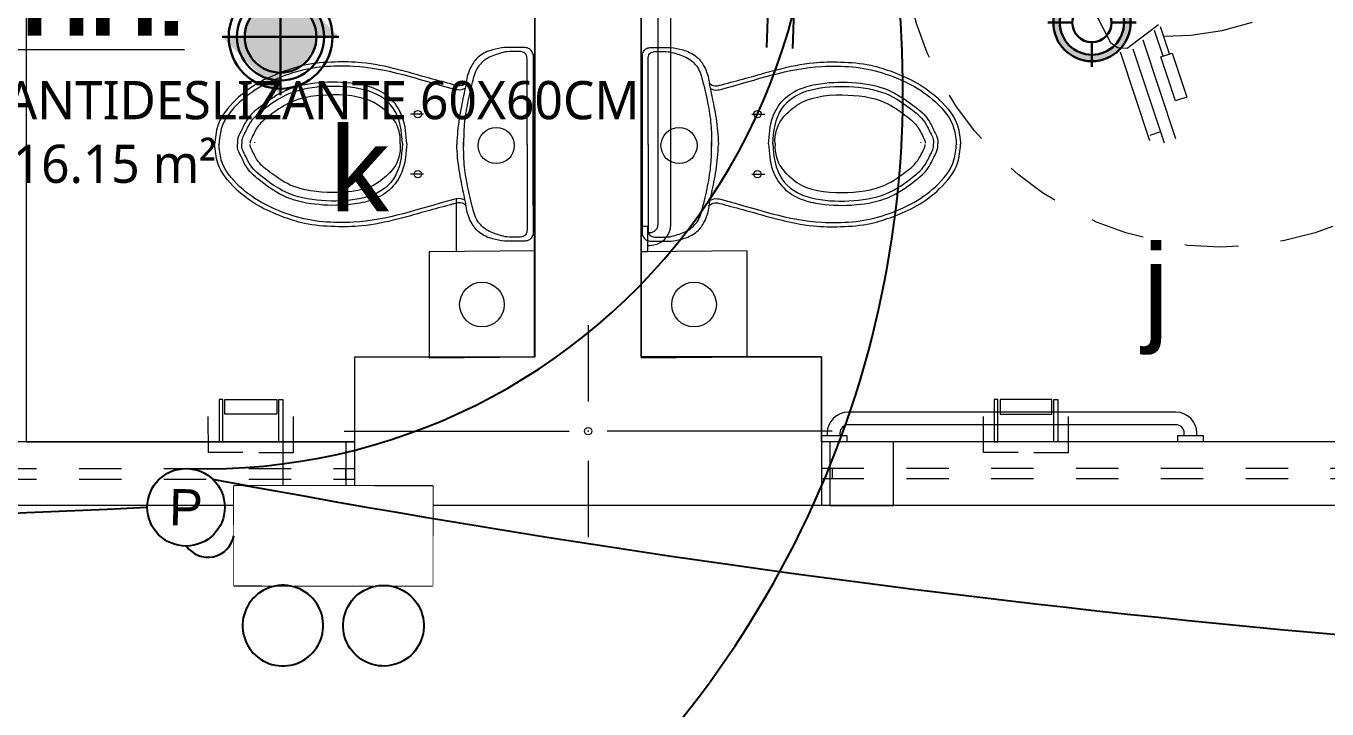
# Model space of a CAD drawing. Header units: metres. Extents: x -17 to 101, y 0 to 79.
# Drawn here: x 19.494 to 22.56, y 22.354 to 23.964 of the extents above; entities that cross this region are included whole.
import ezdxf
from ezdxf.enums import TextEntityAlignment as Align

# ---------------------------------------------------------------- set-up
doc = ezdxf.new("R2010")
doc.units = ezdxf.units.M
doc.set_wipeout_variables(frame=1)
for name, pattern in [('CONTINUA', [0]), ('DASHED2', [0.375, 0.25, -0.125]), ('HIDDEN', [9.525, 6.35, -3.175]), ('HIDDEN2', [0.1875, 0.125, -0.0625])]:
    doc.linetypes.add(name, pattern=pattern)
for name, color, linetype, lineweight in [('ALUMBRADO', 1, 'Continuous', 30), ('Cotas varias El', 253, 'Continuous', 13), ('Emergencia', 20, 'Continuous', 25), ('TOMACORRIENTE', 5, 'HIDDEN2', 30)]:
    doc.layers.add(name, color=color, linetype=linetype, lineweight=lineweight)
doc.styles.add('Santa Rosa 1 50', font='trebuc.ttf')
doc.styles.get("Standard").update_dxf_attribs({"font": 'arial.ttf'})

# ---------------------------------------------------------------- blocks, each defined once
blk = doc.blocks.new('LED')
at = {"layer": 'ALUMBRADO'}
h = blk.add_hatch(color=256, dxfattribs=at)
h.dxf.hatch_style = 1
edge = h.paths.add_edge_path(flags=17)
edge.add_arc((0, 0), 0.1346, 0, 360)
edge = h.paths.add_edge_path()
edge.add_arc((0, 0), 0.1618, 0, 360)
for points in [[(0, 0.1848), (0, 0.0824)], [(-0.1848, 0), (-0.0824, 0)], [(0.0824, 0), (0.1848, 0)], [(0, -0.0824), (0, -0.1848)]]:
    blk.add_lwpolyline(points, dxfattribs=at)
at = {"layer": 'ALUMBRADO', "linetype": 'CONTINUA', "ltscale": 0.003}
for radius in [0.1618, 0.1346, 0.0824]:
    blk.add_circle((0, 0), radius, dxfattribs=at)
blk = doc.blocks.new('Emergencia')
at = {"color": 1, "lineweight": 5}
blk.add_wipeout([(-0.0768, -0.4392), (-0.07, -0.435), (-0.0636, -0.4304), (-0.0575, -0.4252), (-0.0519, -0.4195), (-0.0467, -0.4135), (-0.0421, -0.407), (-0.0379, -0.4002), (-0.0343, -0.3931), (-0.0313, -0.3858), (-0.0288, -0.3782), (-0.027, -0.3704), (-0.0257, -0.3626), (-0.0251, -0.3546), (-0.0252, -0.3467), (-0.0258, -0.3387), (-0.027, -0.3309), (-0.0289, -0.3231), (-0.0314, -0.3156), (-0.0345, -0.3082), (-0.0381, -0.3011), (-0.0423, -0.2943), (-0.0469, -0.2879), (-0.0521, -0.2819), (-0.0578, -0.2762), (-0.0638, -0.2711), (-0.0703, -0.2664), (-0.0771, -0.2623), (-0.0842, -0.2587), (-0.0915, -0.2556), (-0.0991, -0.2532), (-0.1069, -0.2513), (-0.1147, -0.2501), (-0.1227, -0.2495), (-0.1306, -0.2495), (-0.1386, -0.2501), (-0.1464, -0.2514), (-0.1542, -0.2533), (-0.1617, -0.2557), (-0.1691, -0.2588), (-0.1762, -0.2624), (-0.183, -0.2666), (-0.1894, -0.2713), (-0.1954, -0.2765), (-0.2011, -0.2821), (-0.2062, -0.2882), (-0.2109, -0.2946), (-0.215, -0.3014), (-0.2186, -0.3085), (-0.2217, -0.3159), (-0.2241, -0.3235), (-0.226, -0.3312), (-0.2272, -0.3391), (-0.2278, -0.347), (-0.2278, -0.355), (-0.2272, -0.3629), (-0.2259, -0.3708), (-0.224, -0.3785), (-0.2215, -0.3861), (-0.2185, -0.3934), (-0.2149, -0.4005), (-0.2107, -0.4073), (-0.206, -0.4137), (-0.2008, -0.4198), (-0.1952, -0.4254), (-0.1891, -0.4306), (-0.1827, -0.4352), (-0.1759, -0.4394), (-0.1688, -0.443), (-0.1614, -0.446), (-0.1538, -0.4485), (-0.1461, -0.4503), (-0.1382, -0.4515), (-0.1303, -0.4522), (-0.1223, -0.4521), (-0.1144, -0.4515), (-0.1065, -0.4502), (-0.0988, -0.4484), (-0.0912, -0.4459), (-0.0839, -0.4428)], dxfattribs=at).dxf.layer = 'Emergencia'
at = {"layer": 'Emergencia', "color": 240, "true_color": 0xed1f24}
blk.add_lwpolyline([(-0.25, -0.25), (0.25, -0.25), (0.25, 0), (-0.25, 0)], close=True, dxfattribs=at)
at = {"color": 240, "lineweight": 5, "true_color": 0xed1f24}
blk.add_wipeout([(-0.25, -0.25), (0.25, -0.25), (0.25, 0), (-0.25, 0)], dxfattribs=at).dxf.layer = 'Emergencia'
at = {"layer": 'Emergencia', "color": 1}
blk.add_lwpolyline([(-0.0768, -0.4392), (-0.07, -0.435), (-0.0636, -0.4304), (-0.0575, -0.4252), (-0.0519, -0.4195), (-0.0467, -0.4135), (-0.0421, -0.407), (-0.0379, -0.4002), (-0.0343, -0.3931), (-0.0313, -0.3858), (-0.0288, -0.3782), (-0.027, -0.3704), (-0.0257, -0.3626), (-0.0251, -0.3546), (-0.0252, -0.3467), (-0.0258, -0.3387), (-0.027, -0.3309), (-0.0289, -0.3231), (-0.0314, -0.3156), (-0.0345, -0.3082), (-0.0381, -0.3011), (-0.0423, -0.2943), (-0.0469, -0.2879), (-0.0521, -0.2819), (-0.0578, -0.2762), (-0.0638, -0.2711), (-0.0703, -0.2664), (-0.0771, -0.2623), (-0.0842, -0.2587), (-0.0915, -0.2556), (-0.0991, -0.2532), (-0.1069, -0.2513), (-0.1147, -0.2501), (-0.1227, -0.2495), (-0.1306, -0.2495), (-0.1386, -0.2501), (-0.1464, -0.2514), (-0.1542, -0.2533), (-0.1617, -0.2557), (-0.1691, -0.2588), (-0.1762, -0.2624), (-0.183, -0.2666), (-0.1894, -0.2713), (-0.1954, -0.2765), (-0.2011, -0.2821), (-0.2062, -0.2882), (-0.2109, -0.2946), (-0.215, -0.3014), (-0.2186, -0.3085), (-0.2217, -0.3159), (-0.2241, -0.3235), (-0.226, -0.3312), (-0.2272, -0.3391), (-0.2278, -0.347), (-0.2278, -0.355), (-0.2272, -0.3629), (-0.2259, -0.3708), (-0.224, -0.3785), (-0.2215, -0.3861), (-0.2185, -0.3934), (-0.2149, -0.4005), (-0.2107, -0.4073), (-0.206, -0.4137), (-0.2008, -0.4198), (-0.1952, -0.4254), (-0.1891, -0.4306), (-0.1827, -0.4352), (-0.1759, -0.4394), (-0.1688, -0.443), (-0.1614, -0.446), (-0.1538, -0.4485), (-0.1461, -0.4503), (-0.1382, -0.4515), (-0.1303, -0.4522), (-0.1223, -0.4521), (-0.1144, -0.4515), (-0.1065, -0.4502), (-0.0988, -0.4484), (-0.0912, -0.4459), (-0.0839, -0.4428)], close=True, dxfattribs=at)
at = {"color": 1, "lineweight": 5}
blk.add_wipeout([(0.0768, -0.4392), (0.07, -0.435), (0.0636, -0.4304), (0.0575, -0.4252), (0.0519, -0.4195), (0.0467, -0.4135), (0.0421, -0.407), (0.0379, -0.4002), (0.0343, -0.3931), (0.0313, -0.3858), (0.0288, -0.3782), (0.027, -0.3704), (0.0257, -0.3626), (0.0251, -0.3546), (0.0252, -0.3467), (0.0258, -0.3387), (0.027, -0.3309), (0.0289, -0.3231), (0.0314, -0.3156), (0.0345, -0.3082), (0.0381, -0.3011), (0.0423, -0.2943), (0.0469, -0.2879), (0.0521, -0.2819), (0.0578, -0.2762), (0.0638, -0.2711), (0.0703, -0.2664), (0.0771, -0.2623), (0.0842, -0.2587), (0.0915, -0.2556), (0.0991, -0.2532), (0.1069, -0.2513), (0.1147, -0.2501), (0.1227, -0.2495), (0.1306, -0.2495), (0.1386, -0.2501), (0.1464, -0.2514), (0.1542, -0.2533), (0.1617, -0.2557), (0.1691, -0.2588), (0.1762, -0.2624), (0.183, -0.2666), (0.1894, -0.2713), (0.1954, -0.2765), (0.2011, -0.2821), (0.2062, -0.2882), (0.2109, -0.2946), (0.215, -0.3014), (0.2186, -0.3085), (0.2217, -0.3159), (0.2241, -0.3235), (0.226, -0.3312), (0.2272, -0.3391), (0.2278, -0.347), (0.2278, -0.355), (0.2272, -0.3629), (0.2259, -0.3708), (0.224, -0.3785), (0.2215, -0.3861), (0.2185, -0.3934), (0.2149, -0.4005), (0.2107, -0.4073), (0.206, -0.4137), (0.2008, -0.4198), (0.1952, -0.4254), (0.1891, -0.4306), (0.1827, -0.4352), (0.1759, -0.4394), (0.1688, -0.443), (0.1614, -0.446), (0.1538, -0.4485), (0.1461, -0.4503), (0.1382, -0.4515), (0.1303, -0.4522), (0.1223, -0.4521), (0.1144, -0.4515), (0.1065, -0.4502), (0.0988, -0.4484), (0.0912, -0.4459), (0.0839, -0.4428)], dxfattribs=at).dxf.layer = 'Emergencia'
at = {"layer": 'Emergencia', "color": 1}
blk.add_lwpolyline([(0.0768, -0.4392), (0.07, -0.435), (0.0636, -0.4304), (0.0575, -0.4252), (0.0519, -0.4195), (0.0467, -0.4135), (0.0421, -0.407), (0.0379, -0.4002), (0.0343, -0.3931), (0.0313, -0.3858), (0.0288, -0.3782), (0.027, -0.3704), (0.0257, -0.3626), (0.0251, -0.3546), (0.0252, -0.3467), (0.0258, -0.3387), (0.027, -0.3309), (0.0289, -0.3231), (0.0314, -0.3156), (0.0345, -0.3082), (0.0381, -0.3011), (0.0423, -0.2943), (0.0469, -0.2879), (0.0521, -0.2819), (0.0578, -0.2762), (0.0638, -0.2711), (0.0703, -0.2664), (0.0771, -0.2623), (0.0842, -0.2587), (0.0915, -0.2556), (0.0991, -0.2532), (0.1069, -0.2513), (0.1147, -0.2501), (0.1227, -0.2495), (0.1306, -0.2495), (0.1386, -0.2501), (0.1464, -0.2514), (0.1542, -0.2533), (0.1617, -0.2557), (0.1691, -0.2588), (0.1762, -0.2624), (0.183, -0.2666), (0.1894, -0.2713), (0.1954, -0.2765), (0.2011, -0.2821), (0.2062, -0.2882), (0.2109, -0.2946), (0.215, -0.3014), (0.2186, -0.3085), (0.2217, -0.3159), (0.2241, -0.3235), (0.226, -0.3312), (0.2272, -0.3391), (0.2278, -0.347), (0.2278, -0.355), (0.2272, -0.3629), (0.2259, -0.3708), (0.224, -0.3785), (0.2215, -0.3861), (0.2185, -0.3934), (0.2149, -0.4005), (0.2107, -0.4073), (0.206, -0.4137), (0.2008, -0.4198), (0.1952, -0.4254), (0.1891, -0.4306), (0.1827, -0.4352), (0.1759, -0.4394), (0.1688, -0.443), (0.1614, -0.446), (0.1538, -0.4485), (0.1461, -0.4503), (0.1382, -0.4515), (0.1303, -0.4522), (0.1223, -0.4521), (0.1144, -0.4515), (0.1065, -0.4502), (0.0988, -0.4484), (0.0912, -0.4459), (0.0839, -0.4428)], close=True, dxfattribs=at)
blk = doc.blocks.new('LED PASILLO')
at = {"layer": 'ALUMBRADO'}
h = blk.add_hatch(color=202, dxfattribs=at)
h.dxf.hatch_style = 1
edge = h.paths.add_edge_path()
edge.add_line((0, 0.1376), (0, -0.1376))
edge.add_line((-0.1376, 0), (0.1376, 0))
edge = h.paths.add_edge_path()
edge.add_line((0, 0), (0, 0.0845))
edge.add_arc((0, 0), 0.0845, 90, 180)
edge.add_line((-0.0845, 0), (0, 0))
edge = h.paths.add_edge_path()
edge.add_line((0.0845, 0), (0, 0))
edge.add_line((0, 0), (0, -0.0845))
edge.add_arc((0, 0), 0.0845, 270, 360)
at = {"layer": 'ALUMBRADO', "color": 202}
for points in [[(0, 0.1376), (0, -0.1376)], [(-0.1376, 0), (0.1376, 0)]]:
    blk.add_lwpolyline(points, dxfattribs=at)
for radius in [0.1222, 0.1028, 0.0845]:
    blk.add_circle((0, 0), radius, dxfattribs=at)

msp = doc.modelspace()

# ---------------------------------------------------------------- linework, layer by layer
at = {"color": 7, "ltscale": 0.0005}
msp.add_circle((19.8708, 22.8294), 0.0913, dxfattribs=at)
at = {"layer": 'ALUMBRADO', "color": 114, "lineweight": 25}
for points in [[(21.2399, 23.913), (21.2523, 24.2717)], [(21.3012, 23.9107), (21.3136, 24.2694)]]:
    msp.add_lwpolyline(points, dxfattribs=at)
at = {"layer": 'ALUMBRADO', "lineweight": 25}
msp.add_arc((19.1946, 23.8128), 2.366, 280.7389, 27.1625, dxfattribs=at)
at = {"layer": 'ALUMBRADO', "linetype": 'CONTINUA', "lineweight": 25}
for centre, radius, start, end in [((19.9155, 24.3517), 1.4317, 268.4722, 20.3383), ((12.5979, 181.0255), 158.359, 268.211237, 272.599244)]:
    msp.add_arc(centre, radius, start, end, dxfattribs=at)
at = {"layer": 'Cotas varias El'}
for p, q in [((20.9836, 23.4968), (20.9836, 24.2683)), ((21.0136, 23.4968), (21.0136, 24.2683)), ((20.6657, 23.9135), (20.6215, 23.9135)), ((20.6657, 23.9135), (20.6657, 23.9135)), ((20.6887, 23.8973), (20.6887, 23.4727)), ((20.9461, 23.8973), (20.9461, 23.4727)), ((20.9691, 23.9135), (20.9691, 23.9135)), ((20.9691, 23.9135), (21.0132, 23.9135)), ((20.6748, 23.685), (20.6748, 23.8864)), ((20.96, 23.685), (20.96, 23.8864)), ((20.6887, 23.5415), (20.6887, 23.7834)), ((20.9461, 23.5415), (20.9461, 23.7834)), ((20.4305, 23.7563), (20.3996, 23.7563)), ((21.2043, 23.7563), (21.2352, 23.7563)), ((20.6748, 23.685), (20.6748, 23.4837)), ((20.96, 23.685), (20.96, 23.4837)), ((20.4305, 23.6146), (20.3996, 23.6146)), ((21.2043, 23.6146), (21.2352, 23.6146)), ((20.9586, 23.4768), (20.9636, 23.4768)), ((20.6657, 23.4565), (20.6215, 23.4565)), ((20.9586, 23.4468), (20.9636, 23.4468)), ((20.9691, 23.4565), (21.0132, 23.4565)), ((22.2036, 23.0539), (21.4321, 23.0539)), ((21.3821, 23.0039), (21.3821, 22.9989)), ((21.4121, 23.0039), (21.4121, 22.9989)), ((22.2036, 23.0239), (21.4321, 23.0239)), ((22.2236, 22.9989), (22.2236, 23.0039)), ((22.2536, 22.9989), (22.2536, 23.0039))]:
    msp.add_line(p, q, dxfattribs=at)
at = {"layer": 'Cotas varias El', "linetype": 'HIDDEN', "ltscale": 1.5}
for p, q in [((22.011, 23.9988), (22.0501, 23.9252)), ((22.0891, 23.9116), (22.1626, 23.9673)), ((22.1738, 23.8927), (22.1538, 23.953)), ((22.1891, 23.8985), (22.168, 23.9622)), ((22.2395, 23.9422), (22.313, 23.9531)), ((22.313, 23.9531), (22.3849, 23.9727)), ((22.0501, 23.9252), (22.0665, 23.9134)), ((22.2039, 23.698), (22.1267, 23.9304)), ((22.1753, 23.94), (22.2395, 23.9422)), ((22.0665, 23.9134), (22.0891, 23.9116)), ((22.0725, 23.9034), (22.142, 23.6944)), ((22.1026, 23.9104), (22.1762, 23.6887)), ((22.1684, 23.8909), (22.195, 23.8997)), ((22.2028, 23.7873), (22.1684, 23.8909)), ((22.195, 23.8997), (22.2294, 23.7961)), ((22.2294, 23.7961), (22.2028, 23.7873)), ((22.1434, 23.7065), (22.1663, 23.7141))]:
    msp.add_line(p, q, dxfattribs=at)
at = {"layer": 'Cotas varias El', "linetype": 'Continuous', "ltscale": 0.2}
msp.add_line((20.5086, 23.4323), (20.5086, 23.5566), dxfattribs=at)
at = {"layer": 'Cotas varias El', "linetype": 'Continuous'}
for p, q in [((20.8186, 23.2589), (20.8186, 23.0789)), ((20.2436, 23.0089), (20.7736, 23.0089)), ((21.3936, 23.0089), (20.8636, 23.0089)), ((20.2686, 22.9839), (16.6186, 22.9839)), ((23.0686, 22.9839), (21.3686, 22.9839)), ((20.8186, 22.9389), (20.8186, 22.7589)), ((20.2686, 22.8339), (16.6186, 22.8339)), ((20.2686, 22.8339), (16.6186, 22.8339)), ((23.0686, 22.8339), (21.3686, 22.8339))]:
    msp.add_line(p, q, dxfattribs=at)
at = {"layer": 'Cotas varias El', "linetype": 'DASHED2', "ltscale": 0.3}
for p, q in [((16.6186, 22.9208), (20.2686, 22.9208)), ((21.3686, 22.922), (23.0686, 22.922)), ((16.6186, 22.8957), (20.2686, 22.8957)), ((21.3686, 22.897), (23.0686, 22.897))]:
    msp.add_line(p, q, dxfattribs=at)
at = {"layer": 'Cotas varias El', "linetype": 'DASHED2'}
for p, q in [((20.2467, 22.9208), (20.2467, 22.8958)), ((21.3936, 22.922), (21.3936, 22.897))]:
    msp.add_line(p, q, dxfattribs=at)
at = {"layer": 'Cotas varias El', "linetype": 'Continuous'}
msp.add_lwpolyline([(20.6936, 25.0839), (20.9436, 25.0839), (20.9436, 23.1839), (21.3686, 23.1839), (21.3686, 22.8339), (20.2686, 22.8339), (20.2686, 23.1839), (20.6936, 23.184)], close=True, dxfattribs=at)
at = {"layer": 'Cotas varias El'}
msp.add_lwpolyline([(20.2686, 22.9839), (20.2686, 23.1839), (20.6927, 23.184), (20.6936, 25.0839), (20.9436, 25.0839), (20.9436, 23.1839), (21.3686, 23.1839), (21.3686, 22.9839)], dxfattribs=at)
for points in [[(20.6935, 24.9339), (19.4936, 24.9339), (19.4936, 22.9839), (20.2686, 22.984), (20.2686, 22.984), (20.2686, 23.1839), (20.6918, 23.184)], [(20.9436, 24.9339), (23.0686, 24.9339), (23.0686, 22.9839), (21.3686, 22.9839), (21.3686, 23.1839), (20.9436, 23.184)], [(20.9586, 23.4318), (20.9436, 23.4318), (20.9436, 23.4918), (20.9586, 23.4918)], [(20.4436, 23.1817), (20.6936, 23.184), (20.6936, 23.434), (20.4436, 23.4317)], [(20.9436, 23.1818), (21.1937, 23.184), (21.1937, 23.434), (20.9436, 23.4318)], [(19.9486, 22.9839), (19.9576, 22.9839), (19.9576, 23.0839), (19.9486, 23.0839)], [(19.9626, 23.0489), (19.9626, 23.0839), (20.0846, 23.0839), (20.0846, 23.0489)], [(20.0986, 22.9839), (20.0896, 22.9839), (20.0896, 23.0839), (20.0986, 23.0839)], [(21.7755, 22.9839), (21.7845, 22.9839), (21.7845, 23.0839), (21.7755, 23.0839)], [(21.9115, 23.0489), (21.9115, 23.0839), (21.7895, 23.0839), (21.7895, 23.0489)], [(21.9255, 22.9839), (21.9165, 22.9839), (21.9165, 23.0839), (21.9255, 23.0839)], [(21.4286, 22.9989), (21.4286, 22.9839), (21.3686, 22.9839), (21.3686, 22.9989)], [(22.2686, 22.9989), (22.2686, 22.9839), (22.2086, 22.9839), (22.2086, 22.9989)], [(20.0986, 22.9839), (20.0986, 22.8339), (20.2486, 22.8339), (20.2486, 22.9839)], [(21.3886, 22.9839), (21.3886, 22.8339), (21.5386, 22.8339), (21.5386, 22.9839)]]:
    msp.add_lwpolyline(points, close=True, dxfattribs=at)
at = {"layer": 'Cotas varias El', "linetype": 'HIDDEN', "ltscale": 0.1}
for points in [[(20.005, 22.9588), (19.9234, 22.9588), (19.9233, 23.0432)], [(20.0422, 22.9588), (20.1238, 22.9588), (20.1239, 23.0432)], [(21.832, 22.9588), (21.7504, 22.9588), (21.7503, 23.0432)], [(21.8691, 22.9588), (21.9507, 22.9588), (21.9508, 23.0432)]]:
    msp.add_lwpolyline(points, dxfattribs=at)
at = {"layer": 'Cotas varias El', "linetype": 'HIDDEN', "ltscale": 0.02}
msp.add_circle((22.3089, 24.1929), 0.75, dxfattribs=at)
at = {"layer": 'Cotas varias El'}
for centre, radius in [((20.417, 23.7563), 0.00872), ((21.2178, 23.7563), 0.00872), ((20.602, 23.682), 0.0425), ((21.0328, 23.682), 0.0425), ((20.417, 23.6146), 0.00872), ((21.2178, 23.6146), 0.00872), ((20.5682, 23.3074), 0.0526), ((21.0682, 23.3074), 0.0526)]:
    msp.add_circle(centre, radius, dxfattribs=at)
at = {"layer": 'Cotas varias El', "linetype": 'Continuous'}
msp.add_circle((20.8186, 23.0089), 0.00871, dxfattribs=at)
at = {"layer": 'Cotas varias El'}
for centre, radius, start, end in [((20.9636, 23.4968), 0.05, 270.018, 0), ((20.9636, 23.4968), 0.02, 270.018, 0), ((21.4321, 23.0039), 0.05, 90, 180), ((22.2036, 23.0039), 0.05, 0.018, 90), ((21.4321, 23.0039), 0.02, 90, 180), ((22.2036, 23.0039), 0.02, 0.018, 90)]:
    msp.add_arc(centre, radius, start, end, dxfattribs=at)
for points in [[(20.6748, 23.8864), (20.6712, 23.8985), (20.6624, 23.9032), (20.6507, 23.9035), (20.6275, 23.9034), (20.6097, 23.8991), (20.5788, 23.8863), (20.5588, 23.8669), (20.5455, 23.8311), (20.5332, 23.7765), (20.5262, 23.7257), (20.5251, 23.6796)], [(20.6215, 23.9135), (20.5932, 23.9078), (20.5623, 23.8928), (20.5442, 23.8712), (20.5317, 23.8355), (20.5299, 23.8234)], [(20.6887, 23.8973), (20.6843, 23.906), (20.6752, 23.9122), (20.6657, 23.9135)], [(20.9461, 23.8973), (20.9505, 23.906), (20.9596, 23.9122), (20.9691, 23.9135)], [(20.96, 23.8864), (20.9636, 23.8985), (20.9723, 23.9032), (20.9841, 23.9035), (21.0072, 23.9034), (21.0251, 23.8991), (21.056, 23.8863), (21.076, 23.8669), (21.0892, 23.8311), (21.1016, 23.7765), (21.1085, 23.7257), (21.1096, 23.6796)], [(21.0132, 23.9135), (21.0416, 23.9078), (21.0724, 23.8928), (21.0906, 23.8712), (21.1031, 23.8355), (21.1048, 23.8234)], [(20.5013, 23.8256), (20.4445, 23.8408), (20.3691, 23.8615), (20.2848, 23.8773), (20.2212, 23.879), (20.1498, 23.8714), (20.0983, 23.8556), (20.0406, 23.8292), (19.9877, 23.7893), (19.9458, 23.7292), (19.9381, 23.6844)], [(21.1335, 23.8256), (21.1903, 23.8408), (21.2657, 23.8615), (21.35, 23.8773), (21.4135, 23.879), (21.485, 23.8714), (21.5365, 23.8556), (21.5941, 23.8292), (21.6471, 23.7893), (21.689, 23.7292), (21.6966, 23.6844)], [(20.391, 23.6863), (20.3814, 23.7477), (20.355, 23.7905), (20.3144, 23.8165), (20.2687, 23.828), (20.184, 23.8299), (20.1085, 23.8128), (20.0467, 23.7744), (20.0145, 23.743), (20.0005, 23.716), (19.9921, 23.6949), (19.9921, 23.6863)], [(20.5308, 23.8297), (20.5213, 23.8237), (20.5013, 23.8256)], [(21.104, 23.8297), (21.1135, 23.8237), (21.1335, 23.8256)], [(21.2438, 23.6863), (21.2534, 23.7477), (21.2797, 23.7905), (21.3204, 23.8165), (21.366, 23.828), (21.4508, 23.8299), (21.5262, 23.8128), (21.588, 23.7744), (21.6203, 23.743), (21.6343, 23.716), (21.6426, 23.6949), (21.6426, 23.6863)], [(20.5013, 23.5444), (20.4445, 23.5292), (20.3691, 23.5085), (20.2848, 23.4928), (20.2212, 23.491), (20.1498, 23.4987), (20.0983, 23.5144), (20.0406, 23.5408), (19.9877, 23.5807), (19.9458, 23.6408), (19.9381, 23.6856)], [(20.391, 23.6863), (20.3814, 23.6249), (20.355, 23.5822), (20.3144, 23.5561), (20.2687, 23.5446), (20.184, 23.5428), (20.1085, 23.5598), (20.0467, 23.5983), (20.0145, 23.6297), (20.0005, 23.6566), (19.9921, 23.6777), (19.9921, 23.6863)], [(20.6748, 23.4837), (20.6712, 23.4716), (20.6624, 23.4669), (20.6507, 23.4665), (20.6275, 23.4666), (20.6097, 23.4709), (20.5788, 23.4838), (20.5588, 23.5031), (20.5455, 23.5389), (20.5332, 23.5935), (20.5262, 23.6443), (20.5251, 23.6904)], [(20.96, 23.4837), (20.9636, 23.4716), (20.9723, 23.4669), (20.9841, 23.4665), (21.0072, 23.4666), (21.0251, 23.4709), (21.056, 23.4838), (21.076, 23.5031), (21.0892, 23.5389), (21.1016, 23.5935), (21.1085, 23.6443), (21.1096, 23.6904)], [(21.1335, 23.5444), (21.1903, 23.5292), (21.2657, 23.5085), (21.35, 23.4928), (21.4135, 23.491), (21.485, 23.4987), (21.5365, 23.5144), (21.5941, 23.5408), (21.6471, 23.5807), (21.689, 23.6408), (21.6966, 23.6856)], [(21.2438, 23.6863), (21.2534, 23.6249), (21.2797, 23.5822), (21.3204, 23.5561), (21.366, 23.5446), (21.4508, 23.5428), (21.5262, 23.5598), (21.588, 23.5983), (21.6203, 23.6297), (21.6343, 23.6566), (21.6426, 23.6777), (21.6426, 23.6863)], [(20.5308, 23.5403), (20.5213, 23.5464), (20.5013, 23.5444)], [(20.6215, 23.4565), (20.5932, 23.4623), (20.5623, 23.4772), (20.5442, 23.4988), (20.5317, 23.5345), (20.5299, 23.5467)], [(21.0132, 23.4565), (21.0416, 23.4623), (21.0724, 23.4772), (21.0906, 23.4988), (21.1031, 23.5345), (21.1048, 23.5467)], [(21.104, 23.5403), (21.1135, 23.5464), (21.1335, 23.5444)], [(20.6887, 23.4727), (20.6843, 23.464), (20.6752, 23.4578), (20.6657, 23.4565)], [(20.9461, 23.4727), (20.9505, 23.464), (20.9596, 23.4578), (20.9691, 23.4565)]]:
    msp.add_spline(points, degree=3, dxfattribs=at)
for points, knots in [([(20.4987, 23.816), (20.4208, 23.8365), (20.3441, 23.8647), (20.2174, 23.8711), (20.1685, 23.8684), (20.0769, 23.8387), (20.0331, 23.8179), (19.9778, 23.7666), (19.9606, 23.7455), (19.9506, 23.71), (19.9494, 23.697), (19.9481, 23.6835)], [0, 0, 0, 0, 0.2415423, 0.2415423, 0.3894741, 0.3894741, 0.5374058, 0.5374058, 0.6202058, 0.6202058, 0.6604256, 0.6604256, 0.6604256, 0.6604256]), ([(21.136, 23.816), (21.2139, 23.8365), (21.2907, 23.8647), (21.4174, 23.8711), (21.4663, 23.8684), (21.5579, 23.8387), (21.6017, 23.8179), (21.6569, 23.7666), (21.6742, 23.7455), (21.6841, 23.71), (21.6854, 23.697), (21.6867, 23.6835)], [0, 0, 0, 0, 0.2415423, 0.2415423, 0.3894741, 0.3894741, 0.5374058, 0.5374058, 0.6202058, 0.6202058, 0.6604256, 0.6604256, 0.6604256, 0.6604256]), ([(20.381, 23.6856), (20.3789, 23.7165), (20.3755, 23.7455), (20.3441, 23.7924), (20.3182, 23.8068), (20.2616, 23.8208), (20.2314, 23.8225), (20.1714, 23.8196), (20.141, 23.8153), (20.0908, 23.7948), (20.0687, 23.779), (20.034, 23.7516), (20.0241, 23.7415), (20.0124, 23.7179), (20.0064, 23.707), (20.0019, 23.6953), (20.0018, 23.6926), (20.0021, 23.6869)], [0, 0, 0, 0, 0.0918784, 0.0918784, 0.1837568, 0.1837568, 0.2756352, 0.2756352, 0.3675136, 0.3675136, 0.4494196, 0.4494196, 0.5014493, 0.5014493, 0.5321754, 0.5321754, 0.5492979, 0.5492979, 0.5492979, 0.5492979]), ([(20.3756, 23.6863), (20.3781, 23.7345), (20.3503, 23.7585), (20.2977, 23.796), (20.2572, 23.8019), (20.1815, 23.8012), (20.1455, 23.7968), (20.0986, 23.7754), (20.0806, 23.7628), (20.0504, 23.7391), (20.0429, 23.7321), (20.0333, 23.7159), (20.027, 23.7032), (20.0227, 23.6936), (20.0221, 23.6919), (20.022, 23.6917)], [0, 0, 0, 0, 0.1299393, 0.1299393, 0.2598787, 0.2598787, 0.374754, 0.374754, 0.445792, 0.445792, 0.4942707, 0.4942707, 0.5266072, 0.5266072, 0.535214, 0.535214, 0.535214, 0.535214]), ([(20.5285, 23.8168), (20.5229, 23.8142), (20.5162, 23.8124), (20.5061, 23.8138), (20.5021, 23.815), (20.4985, 23.816)], [0.00789381, 0.00789381, 0.00789381, 0.00789381, 0.02102845, 0.02102845, 0.03137898, 0.03137898, 0.03137898, 0.03137898]), ([(20.5299, 23.8234), (20.5264, 23.8071), (20.5189, 23.7719), (20.511, 23.7257), (20.5095, 23.6957), (20.5091, 23.685)], [0, 0, 0, 0, 0.0500478, 0.1080759, 0.1401372, 0.1401372, 0.1401372, 0.1401372]), ([(21.1048, 23.8234), (21.1083, 23.8071), (21.1159, 23.7719), (21.1238, 23.7257), (21.1253, 23.6957), (21.1257, 23.685)], [0, 0, 0, 0, 0.0500478, 0.1080759, 0.1401372, 0.1401372, 0.1401372, 0.1401372]), ([(21.1062, 23.8168), (21.1119, 23.8142), (21.1185, 23.8124), (21.1287, 23.8138), (21.1327, 23.815), (21.1363, 23.816)], [0.00789381, 0.00789381, 0.00789381, 0.00789381, 0.02102845, 0.02102845, 0.03137898, 0.03137898, 0.03137898, 0.03137898]), ([(21.2537, 23.6856), (21.2558, 23.7165), (21.2593, 23.7455), (21.2907, 23.7924), (21.3166, 23.8068), (21.3731, 23.8208), (21.4034, 23.8225), (21.4633, 23.8196), (21.4938, 23.8153), (21.544, 23.7948), (21.5661, 23.779), (21.6008, 23.7516), (21.6107, 23.7415), (21.6223, 23.7179), (21.6283, 23.707), (21.6328, 23.6953), (21.633, 23.6926), (21.6326, 23.6869)], [0, 0, 0, 0, 0.0918784, 0.0918784, 0.1837568, 0.1837568, 0.2756352, 0.2756352, 0.3675136, 0.3675136, 0.4494196, 0.4494196, 0.5014493, 0.5014493, 0.5321754, 0.5321754, 0.5492979, 0.5492979, 0.5492979, 0.5492979]), ([(21.2591, 23.6863), (21.2566, 23.7345), (21.2845, 23.7585), (21.3371, 23.796), (21.3775, 23.8019), (21.4533, 23.8012), (21.4893, 23.7968), (21.5361, 23.7754), (21.5542, 23.7628), (21.5844, 23.7391), (21.5919, 23.7321), (21.6014, 23.7159), (21.6077, 23.7032), (21.612, 23.6936), (21.6127, 23.6919), (21.6128, 23.6917)], [0, 0, 0, 0, 0.1299393, 0.1299393, 0.2598787, 0.2598787, 0.374754, 0.374754, 0.445792, 0.445792, 0.4942707, 0.4942707, 0.5266072, 0.5266072, 0.535214, 0.535214, 0.535214, 0.535214]), ([(20.4987, 23.5541), (20.4208, 23.5336), (20.3441, 23.5054), (20.2174, 23.4989), (20.1685, 23.5016), (20.0769, 23.5313), (20.0331, 23.5521), (19.9778, 23.6035), (19.9606, 23.6246), (19.9506, 23.66), (19.9494, 23.673), (19.9481, 23.6865)], [0, 0, 0, 0, 0.2415423, 0.2415423, 0.3894741, 0.3894741, 0.5374058, 0.5374058, 0.6202058, 0.6202058, 0.6604256, 0.6604256, 0.6604256, 0.6604256]), ([(20.381, 23.687), (20.3789, 23.6561), (20.3755, 23.6271), (20.3441, 23.5803), (20.3182, 23.5658), (20.2616, 23.5519), (20.2314, 23.5502), (20.1714, 23.553), (20.141, 23.5574), (20.0908, 23.5778), (20.0687, 23.5936), (20.034, 23.6211), (20.0241, 23.6312), (20.0124, 23.6547), (20.0064, 23.6657), (20.0019, 23.6774), (20.0018, 23.68), (20.0021, 23.6858)], [0, 0, 0, 0, 0.0918784, 0.0918784, 0.1837568, 0.1837568, 0.2756352, 0.2756352, 0.3675136, 0.3675136, 0.4494196, 0.4494196, 0.5014493, 0.5014493, 0.5321754, 0.5321754, 0.5492979, 0.5492979, 0.5492979, 0.5492979]), ([(20.3756, 23.6863), (20.3781, 23.6382), (20.3503, 23.6142), (20.2977, 23.5766), (20.2572, 23.5708), (20.1815, 23.5715), (20.1455, 23.5758), (20.0986, 23.5973), (20.0806, 23.6098), (20.0504, 23.6335), (20.0429, 23.6406), (20.0333, 23.6568), (20.027, 23.6694), (20.0227, 23.679), (20.0221, 23.6808), (20.022, 23.681)], [0, 0, 0, 0, 0.1299393, 0.1299393, 0.2598787, 0.2598787, 0.374754, 0.374754, 0.445792, 0.445792, 0.4942707, 0.4942707, 0.5266072, 0.5266072, 0.535214, 0.535214, 0.535214, 0.535214]), ([(20.5299, 23.5467), (20.5264, 23.563), (20.5189, 23.5982), (20.511, 23.6443), (20.5095, 23.6743), (20.5091, 23.685)], [0, 0, 0, 0, 0.0500478, 0.1080759, 0.1401372, 0.1401372, 0.1401372, 0.1401372]), ([(21.1048, 23.5467), (21.1083, 23.563), (21.1159, 23.5982), (21.1238, 23.6443), (21.1253, 23.6743), (21.1257, 23.685)], [0, 0, 0, 0, 0.0500478, 0.1080759, 0.1401372, 0.1401372, 0.1401372, 0.1401372]), ([(21.136, 23.5541), (21.2139, 23.5336), (21.2907, 23.5054), (21.4174, 23.4989), (21.4663, 23.5016), (21.5579, 23.5313), (21.6017, 23.5521), (21.6569, 23.6035), (21.6742, 23.6246), (21.6841, 23.66), (21.6854, 23.673), (21.6867, 23.6865)], [0, 0, 0, 0, 0.2415423, 0.2415423, 0.3894741, 0.3894741, 0.5374058, 0.5374058, 0.6202058, 0.6202058, 0.6604256, 0.6604256, 0.6604256, 0.6604256]), ([(21.2537, 23.687), (21.2558, 23.6561), (21.2593, 23.6271), (21.2907, 23.5803), (21.3166, 23.5658), (21.3731, 23.5519), (21.4034, 23.5502), (21.4633, 23.553), (21.4938, 23.5574), (21.544, 23.5778), (21.5661, 23.5936), (21.6008, 23.6211), (21.6107, 23.6312), (21.6223, 23.6547), (21.6283, 23.6657), (21.6328, 23.6774), (21.633, 23.68), (21.6326, 23.6858)], [0, 0, 0, 0, 0.0918784, 0.0918784, 0.1837568, 0.1837568, 0.2756352, 0.2756352, 0.3675136, 0.3675136, 0.4494196, 0.4494196, 0.5014493, 0.5014493, 0.5321754, 0.5321754, 0.5492979, 0.5492979, 0.5492979, 0.5492979]), ([(21.2591, 23.6863), (21.2566, 23.6382), (21.2845, 23.6142), (21.3371, 23.5766), (21.3775, 23.5708), (21.4533, 23.5715), (21.4893, 23.5758), (21.5361, 23.5973), (21.5542, 23.6098), (21.5844, 23.6335), (21.5919, 23.6406), (21.6014, 23.6568), (21.6077, 23.6694), (21.612, 23.679), (21.6127, 23.6808), (21.6128, 23.681)], [0, 0, 0, 0, 0.1299393, 0.1299393, 0.2598787, 0.2598787, 0.374754, 0.374754, 0.445792, 0.445792, 0.4942707, 0.4942707, 0.5266072, 0.5266072, 0.535214, 0.535214, 0.535214, 0.535214]), ([(20.5285, 23.5532), (20.5229, 23.5558), (20.5162, 23.5577), (20.5061, 23.5562), (20.5021, 23.555), (20.4985, 23.554)], [0.00789381, 0.00789381, 0.00789381, 0.00789381, 0.02102845, 0.02102845, 0.03137898, 0.03137898, 0.03137898, 0.03137898]), ([(21.1062, 23.5532), (21.1119, 23.5558), (21.1185, 23.5577), (21.1287, 23.5562), (21.1327, 23.555), (21.1363, 23.554)], [0.00789381, 0.00789381, 0.00789381, 0.00789381, 0.02102845, 0.02102845, 0.03137898, 0.03137898, 0.03137898, 0.03137898])]:
    msp.add_open_spline(points, degree=3, knots=knots, dxfattribs=at)
for points in [[(20.022, 23.6917), (20.022, 23.6915), (20.022, 23.6903), (20.0221, 23.6879)], [(20.022, 23.681), (20.022, 23.6812), (20.022, 23.6823), (20.0221, 23.6847)], [(20.032, 23.6898), (20.032, 23.6895), (20.032, 23.689), (20.0321, 23.6885)], [(21.6028, 23.6898), (21.6027, 23.6895), (21.6027, 23.689), (21.6027, 23.6885)], [(21.6128, 23.6917), (21.6128, 23.6915), (21.6128, 23.6903), (21.6127, 23.6879)], [(21.6128, 23.681), (21.6128, 23.6812), (21.6128, 23.6823), (21.6127, 23.6847)]]:
    msp.add_open_spline(points, degree=3, dxfattribs=at)
for p in [(20.6887, 23.6853), (20.9461, 23.6853)]:
    msp.add_point(p, dxfattribs=at)
at = {"layer": 'Cotas varias El', "linetype": 'Continuous'}
msp.add_point((20.8186, 23.0089), dxfattribs=at)

# ---------------------------------------------------------------- block references
at = {"layer": 'ALUMBRADO', "lineweight": 25, "xscale": 0.5625, "yscale": 0.5625, "zscale": 0.5625}
msp.add_blockref('LED', (22.0061, 23.9719), dxfattribs=at)
at = {"layer": 'TOMACORRIENTE', "lineweight": 25}
msp.add_blockref('LED PASILLO', (20.0936, 23.9383), dxfattribs=at)

# ---------------------------------------------------------------- texts
at = {"color": 7}
msp.add_attdef('P', text='P', height=0.0855, rotation=358.9657, dxfattribs=at).set_placement((19.8708, 22.8294), align=Align.MIDDLE_CENTER)
at = {"layer": 'ALUMBRADO', "color": 102, "lineweight": 25}
for s, p in [('k', (20.2097, 23.5268, 6632.0928)), ('j', (22.1261, 23.2492, 6632.0927))]:
    msp.add_text(s, height=0.2, rotation=0.0215, dxfattribs=at).set_placement(p)
at = {"layer": 'Cotas varias El', "insert": (16.6411, 24.1009), "char_height": 0.209, "attachment_point": 1, "style": 'Santa Rosa 1 50'}
msp.add_mtext_dynamic_manual_height_columns('\\pi2.481;{\\fSwis721 Ex BT|b1|i0|c0|p34;\\H0.76555x;\\LSS.HH.\\H1.3062x;\\P\\pi1.6449;\\fTrebuchet MS|b0|i0|c0|p34;\\H0.43062x;\\lPISO PORCELANATO ANTIDESLIZANTE 60X60CM\\P\\pi2.5345;Area:16.15 m²}', width=5.859027, gutter_width=1, heights=[0], dxfattribs=at)

# ---------------------------------------------------------------- next in the draw order: block references
at = {"layer": 'Emergencia', "lineweight": 25, "xscale": 0.9375, "yscale": 0.9375, "zscale": 0.9375, "rotation": 359.951892214818}
msp.add_blockref('Emergencia', (20.2179, 22.8793), dxfattribs=at)

# ---------------------------------------------------------------- next in the draw order: linework, layer by layer
at = {"layer": 'ALUMBRADO', "linetype": 'CONTINUA', "lineweight": 25}
for centre, radius, start, end in [((25.0037, 49.8028), 27.3805, 259.32874, 278.77381), ((19.9225, 22.7735), 0.0619, 214.7969, 349.64)]:
    msp.add_arc(centre, radius, start, end, dxfattribs=at)

doc.saveas('drawing.dxf')
